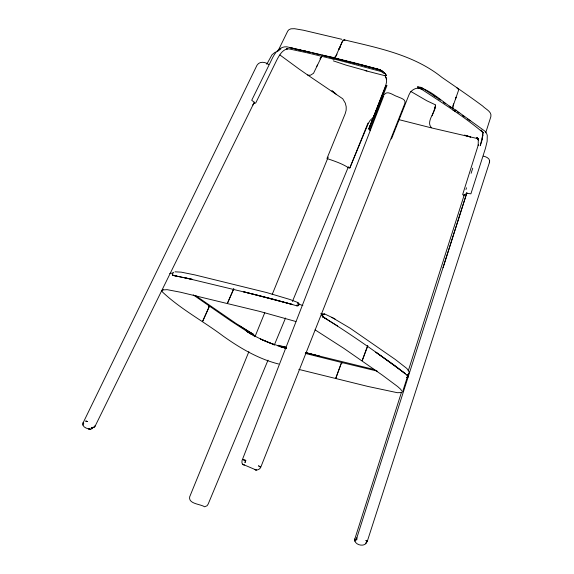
<?xml version="1.0" encoding="UTF-8"?>
<svg xmlns="http://www.w3.org/2000/svg" width="574" height="574" viewBox="0 0 574 574"><rect width="100%" height="100%" fill="white"/><g stroke="black" fill="none" stroke-linecap="round" stroke-linejoin="round"><path stroke-width="0.86" d="M93.218 427.293L92.098 428.635L90.441 429.345C87.27 428.685 81.551 427.257 83.122 422.808L256.973 65.278C259.47 61.002 265.324 61.813 268.74 64.532M82.9 425.097L83.122 422.808L83.596 423.404M298.882 304.292L298.817 303.409L297.849 302.52L289.856 299.463L266.888 292.618L195.002 274.939L181.205 272.148L175.056 271.818M409.004 372.72L407.935 375.425L407.181 375.446L395.421 366.004L375.834 352.192L405.352 373.638C378.46 353.634 351.015 334.247 322.502 316.611C321.878 316.123 321.892 313.605 323.076 314.401L324.554 314.459C325.049 313.117 322.66 314.093 322.394 314.279M483.394 156.128C486.458 156.774 490.971 158.855 489.349 162.765L367.288 541.325L365.868 543.14L367.288 541.325L365.99 540.392L367.288 541.325M279.56 345.857L279.646 345.498L286.283 347.442M489.349 162.765L489.651 161.043M452.362 107.833L453.316 108.917L452.936 106.405L453.496 103.844M431.727 127.959C425.384 122.061 435.114 112.755 435.487 106.204L435.027 107.876L435.436 104.934M407.102 374.456L407.181 375.446M408.423 373.789L407.92 374.829M432.15 115.783L435.53 106.212M356.863 537.68L356.676 540.048L356.734 538.154L466.899 192.713L443.063 267.742M401.434 392.394L354.746 539.244C354.043 544.439 362.804 547.166 366.069 543.456M408.487 370.194L464.337 194.6M465.966 189.492L466.504 187.784M471.118 173.298L472.739 168.189M485.697 132.824L490.835 116.737C492.148 111.643 485.439 109.074 482.756 106.104C469.381 96.152 455.569 86.818 441.865 77.332C413.868 54.831 378.072 47.951 344.099 39.807L342.348 41.515L335.682 56.51L334.491 57.687L333.114 57.96M482.425 138.98L480.23 145.739L482.978 134.596L482.239 138.815L482.612 132.307L481.019 130.033L483.703 133.168C464.23 116.457 442.095 102.854 420.728 88.647L417.872 88.066M452.936 106.405L458.511 90.412L458.016 88.432L456.825 87.908M422.866 88.697L420.649 87.284L422.959 88.518L420.627 87.334L417.441 86.875C431.992 90.161 442.97 103.055 455.907 110.186L455.519 111.27L453.022 110.208M367.568 345.813L362.187 360.659L367.848 345.778M367.97 123.116L349.731 168.225L348.698 167.615M386.984 85.411L369.778 129.695L369.943 129.286M248.879 351.668L189.642 496.933C188.365 504.037 200.484 503.965 204.609 506.792L207.085 505.737L208.211 503.994L268.015 360.156M254.971 336.73L264.786 312.658M272.212 294.448L328.206 157.104M274.207 345.283L285.543 318.003M292.417 301.465L348.44 166.725M349.896 167.78L368.307 123.439L370.115 120.397L372.669 117.986M380.017 71.219L331.399 58.29L331.851 57.242L357.293 63.57L379.579 69.569L382.392 70.997M233.762 288.7L227.498 303.165L233.733 288.944M331.399 58.29L331.858 57.235L332.64 57.744M279.933 54.975L298.659 68.729L307.607 74.972L308.812 75.23L310.469 75.216L313.526 73.3L321.562 56.711M339.786 47.707L338.99 49.142L342.628 40.948L344.099 39.807L345.053 40.202L343.812 40.237M163.03 289.318L162.255 290.932L162.98 289.906L167.199 289.669L180.602 292.245L259.577 311.366L295.919 321.519M252.869 104.999L253.744 103.571L255.739 102.983L276.733 60.17C279.208 55.535 282.15 49.83 287.811 48.725L286.534 48.89L289.066 48.905L307.578 52.901L333.394 59.129L334.592 58.756M266.752 64.245L272.004 54.781L275.405 52.026M278.354 50.247L287.739 31.089L288.88 29.748L290.932 28.815L294.505 28.7L303.495 30.243L341.889 39.312M253.191 104.726L253.981 103.119M254.318 102.229L95.334 425.736L93.82 427.35L91.18 428.003L93.06 427.522L92.077 428.211L92.916 427.293M173.111 274.867L172.53 275.319L192.297 279.373L172.81 275.341L176.763 275.994M338.99 49.142L340.174 46.975M337.024 54.128L335.747 56.381L334.003 57.988M391.446 138.958L408.918 94.961C410.632 90.434 415.26 87.456 420.125 88.174L418.625 88.102M320.098 58.813L320.959 57.314L320.141 58.835M316.676 66.491L317.53 65.084M172.982 273.339L173.011 272.614L173.75 272.277M384.092 94.861C387.271 89.738 393.398 95.571 397.459 96.619C400.207 98.068 406.593 99.158 404.763 103.686L260.618 467.595C259.57 469.532 256.65 470.766 254.677 469.51L256.363 470.092L242.852 464.33L241.941 463.046L242.02 460.592L383.705 95.958M277.759 345.849L278.39 345.318L279.646 345.498M297.849 302.527L297.669 302.986L298.939 304.105L298.415 305.117L296.837 305.059L297.239 305.49C295.574 305.712 298.322 306.373 298.451 305.354L298.745 305.418M466.239 193.775L463.735 194.981M407.569 377.592L408.358 376.766M252.574 334.341L253.708 334.592L253.938 335.883M466.289 193.208L470.902 193.825L485.468 148.264L487.147 141.355L487.261 135.356L486.544 133.268L484.887 131.145L455.907 110.186L454.343 110.94L455.914 110.194M277.199 51.696L280.937 48.862M406.507 377.549L407.77 376.867L407.016 377.34L407.382 376.896L402.711 391.497L401.778 392.551L397.33 392.702L367.826 386.424L298.839 369.405M342.369 362.668L341.343 363.17L335.761 378.338L341.085 363.751L342.369 362.668L377.19 371.084M299.162 304.363L298.415 305.117L298.753 305.296M169.725 273.461L172.709 273.095M172.53 275.319L172.279 274.157L172.631 274.422M321.992 315.277L323.722 316.532L323.341 317.135L322.638 316.74L337.605 325.989M333.329 60.858L346.079 65.127L366.908 70.932M183.594 277.443L256.786 295.043L292.711 304.536L243.419 291.721L273.303 299.197L297.031 305.87M296.643 49.364L301.02 50.304M302.771 50.677L306.265 51.43L289.569 47.585L295.56 48.998M297.275 49.4L300.697 50.211M302.405 50.612L305.827 51.416M307.535 51.825L310.103 52.428M322.079 55.255L327.216 56.46M328.924 56.862L332.346 57.673L321.921 55.169M374.844 369.678L305.942 352.759M307.14 51.617L310.62 52.449M312.356 52.865L320.206 54.767M331.858 57.235L332.224 58.813L331.851 57.242L286.842 46.817C280.184 46.243 275.542 52.083 272.779 57.386L251.721 100.278L254.655 102.545M432.215 128.074L476.011 138.234L478.264 139.173L476.413 137.803L477.999 139.173L477.231 137.609L478.565 140.372L478.271 138.851L478.199 145.358L478.415 144.562L462.651 194.543L464.079 195.82M342.413 362.682L305.289 353.412M431.246 127.837L398.564 119.55M360.3 64.661L332.92 57.816L350.154 62.2M306.042 352.766L319.431 356.16L305.72 352.68M351.876 62.638L357.042 63.951M358.772 64.388L361.355 65.049M363.077 65.486L377.721 69.217L380.77 70.243L383.497 71.958L377.721 69.217L361.132 64.876M385.663 75.883L365.15 70.609M285.874 348.224L278.914 346.237L286.189 348.361M361.154 64.891L376.501 69.081M378.209 69.547L380.77 70.243M285.967 347.363L283.499 346.674L285.809 347.335M286.268 348.411L268.804 342.628L260.46 338.99L273.719 344.479L262.691 340.045L252.66 334.986M464.553 135.141L470.314 136.885M278.584 364.002C258.329 358.894 240.197 348.167 223.3 336.199C203.009 320.916 179.655 308.633 161.445 291.018M464.768 135.242L470.694 137.064M419.329 88.202L422.27 89.465L419.989 88.36M297.863 303.675L302.85 305.59M324.619 313.949L331.98 317.436M435.207 104.726L426.819 100.759L410.762 91.41M320.794 313.325L323.076 314.401M193.216 294.857L230.748 320.859L251.154 334.118M335.044 319.022L331.786 317.343L350.162 328.228L395.378 359.525L406.894 368.508L409.169 372.024M477.338 138.599L478.451 139.195M322.638 316.74L327.603 319.632M238.612 325.214L253.572 334.463M315.061 329.849L343.826 348.339L382.37 375.152L397.674 386.567L400.774 389.366L401.606 390.994M248.607 331.571L253.708 334.592L236.366 323.693L195.519 295.567M254.397 335.919L246.533 331.241L251.218 334.176M433.198 95.313L435.415 96.733M423.691 88.999L431.756 94.308M432.308 94.674L438.888 99.008M438.328 98.699L440.509 100.199M443.415 102.194L445.589 103.693M449.22 106.19L451.401 107.69M370.187 130.621L368.702 129.193L384.386 89.931L368.924 128.669L385.85 85.11L386.589 81.817L386.316 78.545L386.575 79.205L385.154 75.653L386.417 78.495M307.607 74.972L342.728 98.757L345.304 103.126L346.208 106.778L346.158 110.201L345.239 113.602L326.965 158.517C334.24 161.007 342.204 163.619 348.619 167.83M457.492 111.93L458.906 112.92M462.436 115.396L464.553 116.881M467.372 118.854L470.192 120.834M380.419 70.961L383.97 73.494M83.747 423.691L83.122 422.808M332.081 90.879L335.553 93.641M332.023 90.843L336.142 94.136M208.534 305.54L209.101 306.394L208.936 307.348L202.572 321.49L209.151 306.746L208.584 305.569M354.954 539.022L354.904 540.988L354.954 539.022M455.914 97.271L455.534 98.886L455.928 97.271M245.213 461.862L244.947 462.558L245.78 460.391L243.118 459.738L245.78 460.391L245.213 461.862M386.022 85.842L385.039 88.296L386.022 85.842M95.119 425.958L93.82 427.35L95.119 425.958M90.412 429.209L88.783 429L90.412 429.209M86.609 421.23L85.591 421.079L87.607 421.574L86.609 421.23M244.122 465.005L242.852 464.33L244.122 465.005M260.517 467.15L258.63 465.866L260.517 467.15M385.24 73.601L384.135 72.546L386.453 75.538L385.24 73.601"/></g></svg>
